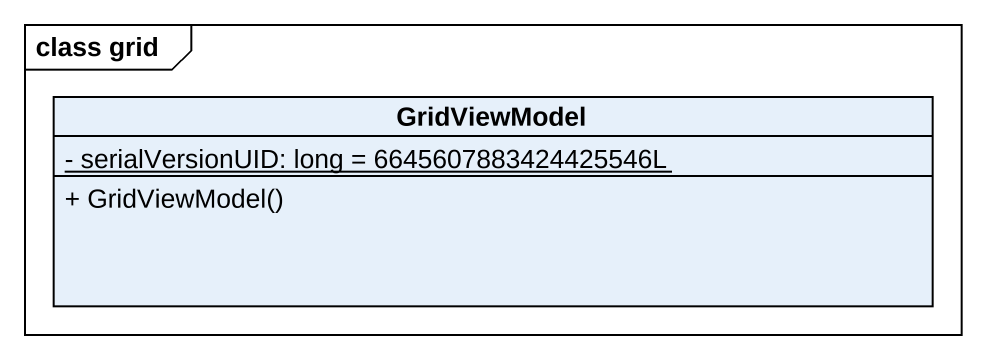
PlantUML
@startuml
mainframe class grid
hide circle
hide empty members
skinparam classAttributeIconSize 0
class GridViewModel {
  {static} - serialVersionUID: long = 6645607883424425546L
  + GridViewModel()
}
@enduml
